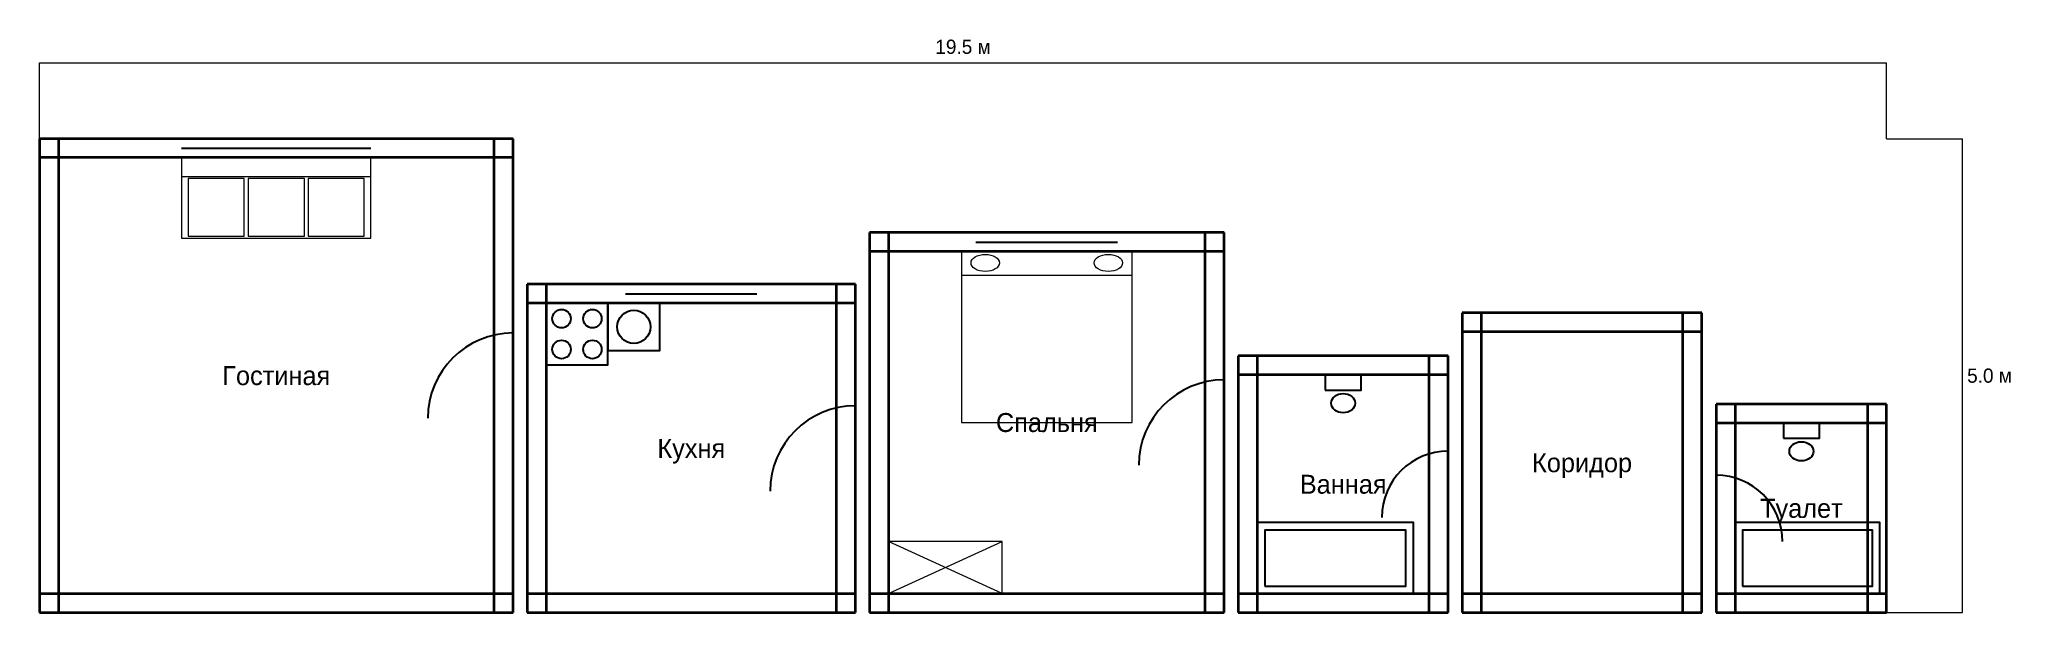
# Model space of a CAD drawing. Header units: metres. Extents: x 15 to 2096, y 30 to 635.
import ezdxf
from ezdxf.enums import TextEntityAlignment as Align

# ---------------------------------------------------------------- set-up
doc = ezdxf.new("R2010")
doc.units = ezdxf.units.M
for name, color, linetype, lineweight in [('Двери', 7, 'Continuous', 25), ('Мебель', 7, 'Continuous', 18), ('Окна', 7, 'Continuous', 25), ('Размеры', 1, 'Continuous', 13), ('Стены', 7, 'Continuous', 35), ('Текст', 7, 'Continuous', 13)]:
    doc.layers.add(name, color=color, linetype=linetype, lineweight=lineweight)

msp = doc.modelspace()

# ---------------------------------------------------------------- linework, layer by layer
at = {"layer": 'Двери'}
for p, q in [((515, 235), (515, 325)), ((1265.6, 185.5), (1265.6, 275.5)), ((876.4, 158.2), (876.4, 248.2)), ((1502.2, 130.4), (1502.2, 200.4)), ((1785.1, 105), (1785.1, 175))]:
    msp.add_line(p, q, dxfattribs=at)
for centre, radius, start, end in [((515, 235), 90, 90, 180), ((1265.6, 185.5), 90, 90, 180), ((876.4, 158.2), 90, 90, 180), ((1502.2, 130.4), 70, 90, 180), ((1785.1, 105), 70, 0, 90)]:
    msp.add_arc(centre, radius, start, end, dxfattribs=at)
at = {"layer": 'Мебель'}
for p, q in [((165, 490), (365, 490)), ((988.5, 385.9), (1168.5, 385.9)), ((911.4, 50), (1031.4, 105)), ((1031.4, 50), (911.4, 105))]:
    msp.add_line(p, q, dxfattribs=at)
for points in [[(165, 425), (365, 425), (365, 510), (165, 510), (165, 425)], [(172, 427), (231.3, 427), (231.3, 488), (172, 488), (172, 427)], [(235.3, 427), (294.7, 427), (294.7, 488), (235.3, 488), (235.3, 427)], [(298.7, 427), (358, 427), (358, 488), (298.7, 488), (298.7, 427)], [(988.5, 230.5), (1168.5, 230.5), (1168.5, 410.9), (988.5, 410.9), (988.5, 230.5)], [(911.4, 50), (1031.4, 50), (1031.4, 105), (911.4, 105), (911.4, 50)]]:
    msp.add_lwpolyline(points, dxfattribs=at)
for centre in [(1013.5, 398.9), (1143.5, 398.9)]:
    msp.add_ellipse(centre, major_axis=(15, 0), ratio=0.6, dxfattribs=at)
at = {"layer": 'Окна'}
for p, q in [((165, 530), (365, 530)), ((165, 520), (365, 520)), ((165, 510), (365, 510)), ((1003.7, 430.9), (1153.3, 430.9)), ((1003.7, 420.9), (1153.3, 420.9)), ((1003.7, 410.9), (1153.3, 410.9)), ((633.9, 376.4), (772.5, 376.4)), ((633.9, 366.4), (772.5, 366.4)), ((633.9, 356.4), (772.5, 356.4))]:
    msp.add_line(p, q, dxfattribs=at)
at = {"layer": 'Размеры', "color": 1}
for p, q in [((15, 610), (1965.1, 610)), ((15, 530), (15, 610)), ((1965.1, 530), (1965.1, 610)), ((1965.1, 530), (2045.1, 530)), ((2045.1, 30), (2045.1, 530)), ((1965.1, 30), (2045.1, 30))]:
    msp.add_line(p, q, dxfattribs=at)
at = {"layer": 'Сантехника'}
for points in [[(550, 291.4), (615, 291.4), (615, 356.4), (550, 356.4), (550, 291.4)], [(615, 306.4), (670, 306.4), (670, 356.4), (615, 356.4), (615, 306.4)], [(1372.4, 264.7), (1410.4, 264.7), (1410.4, 280.8), (1372.4, 280.8), (1372.4, 264.7)], [(1856.1, 213.9), (1894.1, 213.9), (1894.1, 230), (1856.1, 230), (1856.1, 213.9)], [(1300.6, 50), (1465.6, 50), (1465.6, 125), (1300.6, 125), (1300.6, 50)], [(1805.1, 50), (1958.1, 50), (1958.1, 125), (1805.1, 125), (1805.1, 50)], [(1308.6, 58), (1457.6, 58), (1457.6, 117), (1308.6, 117), (1308.6, 58)], [(1813.1, 58), (1950.1, 58), (1950.1, 117), (1813.1, 117), (1813.1, 58)]]:
    msp.add_lwpolyline(points, dxfattribs=at)
for centre, radius in [((566.2, 340.1), 9.75), ((598.8, 340.1), 9.75), ((642.5, 331.4), 17.5), ((566.2, 307.6), 9.75), ((598.8, 307.6), 9.75)]:
    msp.add_circle(centre, radius, dxfattribs=at)
for centre in [(1391.4, 250.9), (1875.1, 200.1)]:
    msp.add_ellipse(centre, major_axis=(12.7, 0), ratio=0.8, dxfattribs=at)
at = {"layer": 'Стены'}
for p, q in [((515, 530), (15, 530)), ((15, 530), (15, 30)), ((35, 530), (35, 30)), ((495, 30), (495, 530)), ((515, 30), (515, 530)), ((515, 510), (15, 510)), ((1265.6, 430.9), (891.4, 430.9)), ((891.4, 430.9), (891.4, 30)), ((911.4, 430.9), (911.4, 30)), ((1245.6, 30), (1245.6, 430.9)), ((1265.6, 30), (1265.6, 430.9)), ((1265.6, 410.9), (891.4, 410.9)), ((876.4, 376.4), (530, 376.4)), ((530, 376.4), (530, 30)), ((550, 376.4), (550, 30)), ((856.4, 30), (856.4, 376.4)), ((876.4, 30), (876.4, 376.4)), ((876.4, 356.4), (530, 356.4)), ((1770.1, 346.2), (1517.1, 346.2)), ((1517.1, 346.2), (1517.1, 30)), ((1537.1, 346.2), (1537.1, 30)), ((1750.1, 30), (1750.1, 346.2)), ((1770.1, 30), (1770.1, 346.2)), ((1770.1, 326.2), (1517.1, 326.2)), ((1502.2, 300.8), (1280.6, 300.8)), ((1280.6, 300.8), (1280.6, 30)), ((1300.6, 300.8), (1300.6, 30)), ((1482.2, 30), (1482.2, 300.8)), ((1502.2, 30), (1502.2, 300.8)), ((1502.2, 280.8), (1280.6, 280.8)), ((1965.1, 250), (1785.1, 250)), ((1785.1, 250), (1785.1, 30)), ((1805.1, 250), (1805.1, 30)), ((1945.1, 30), (1945.1, 250)), ((1965.1, 30), (1965.1, 250)), ((1965.1, 230), (1785.1, 230)), ((15, 50), (515, 50)), ((530, 50), (876.4, 50)), ((891.4, 50), (1265.6, 50)), ((1280.6, 50), (1502.2, 50)), ((1517.1, 50), (1770.1, 50)), ((1785.1, 50), (1965.1, 50)), ((15, 30), (515, 30)), ((530, 30), (876.4, 30)), ((891.4, 30), (1265.6, 30)), ((1280.6, 30), (1502.2, 30)), ((1517.1, 30), (1770.1, 30)), ((1785.1, 30), (1965.1, 30))]:
    msp.add_line(p, q, dxfattribs=at)

# ---------------------------------------------------------------- texts
at = {"layer": 'Размеры', "color": 1}
msp.add_text('19.5 м', height=15, dxfattribs=at).set_placement((990, 615), align=Align.BOTTOM_CENTER)
msp.add_text('5.0 м', height=15, dxfattribs=at).set_placement((2050.1, 280), align=Align.MIDDLE_LEFT)
at = {"layer": 'Текст'}
for s, p in [('Гостиная', (265, 280)), ('Спальня', (1078.5, 230.5)), ('Кухня', (703.2, 203.2)), ('Коридор', (1643.6, 188.1)), ('Ванная', (1391.4, 165.4)), ('Туалет', (1875.1, 140))]:
    msp.add_text(s, height=20, dxfattribs=at).set_placement(p, align=Align.MIDDLE_CENTER)

doc.saveas('drawing.dxf')
